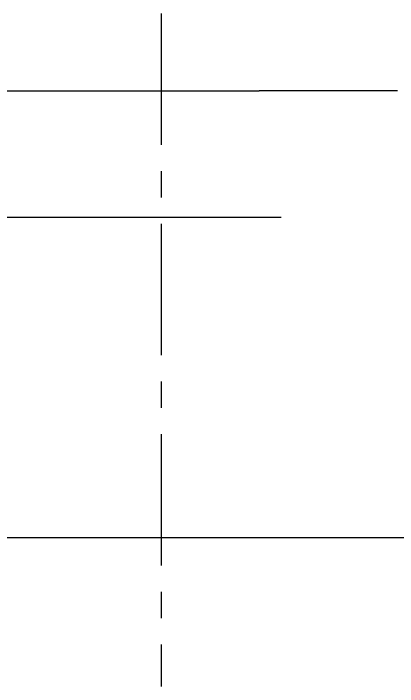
# Model space of a CAD drawing. Extents: x 1 to 142, y 0 to 144.
# Drawn here: x 108.44 to 112.09, y 97.93 to 104.33 of the extents above; entities that cross this region are included whole.
import ezdxf

# ---------------------------------------------------------------- set-up
doc = ezdxf.new("R2010")
doc.units = 0
doc.linetypes.add('CENTER', pattern=[2, 1.25, -0.25, 0.25, -0.25])
doc.layers.get('0').update_dxf_attribs({"linetype": 'CONTINUOUS'})
doc.layers.add('CENTER', color=1, linetype='CENTER')

msp = doc.modelspace()

# ---------------------------------------------------------------- linework, layer by layer
at = {"color": 7, "linetype": 'CONTINUOUS'}
for p, q in [((106.5142, 103.5937), (110.7758, 103.5937)), ((112.0923, 103.5937), (110.7758, 103.5937)), ((106.7217, 102.3937), (110.9833, 102.3937)), ((113.3423, 99.3437), (99.3423, 99.3437)), ((110.9768, 99.3437), (110.9531, 99.3437)), ((110.9802, 99.3437), (110.9768, 99.3437))]:
    msp.add_line(p, q, dxfattribs=at)
at = {"layer": 'CENTER', "color": 1, "linetype": 'CENTER'}
msp.add_line((109.8423, 104.3303), (109.8423, 97.9299), dxfattribs=at)

doc.saveas('drawing.dxf')
